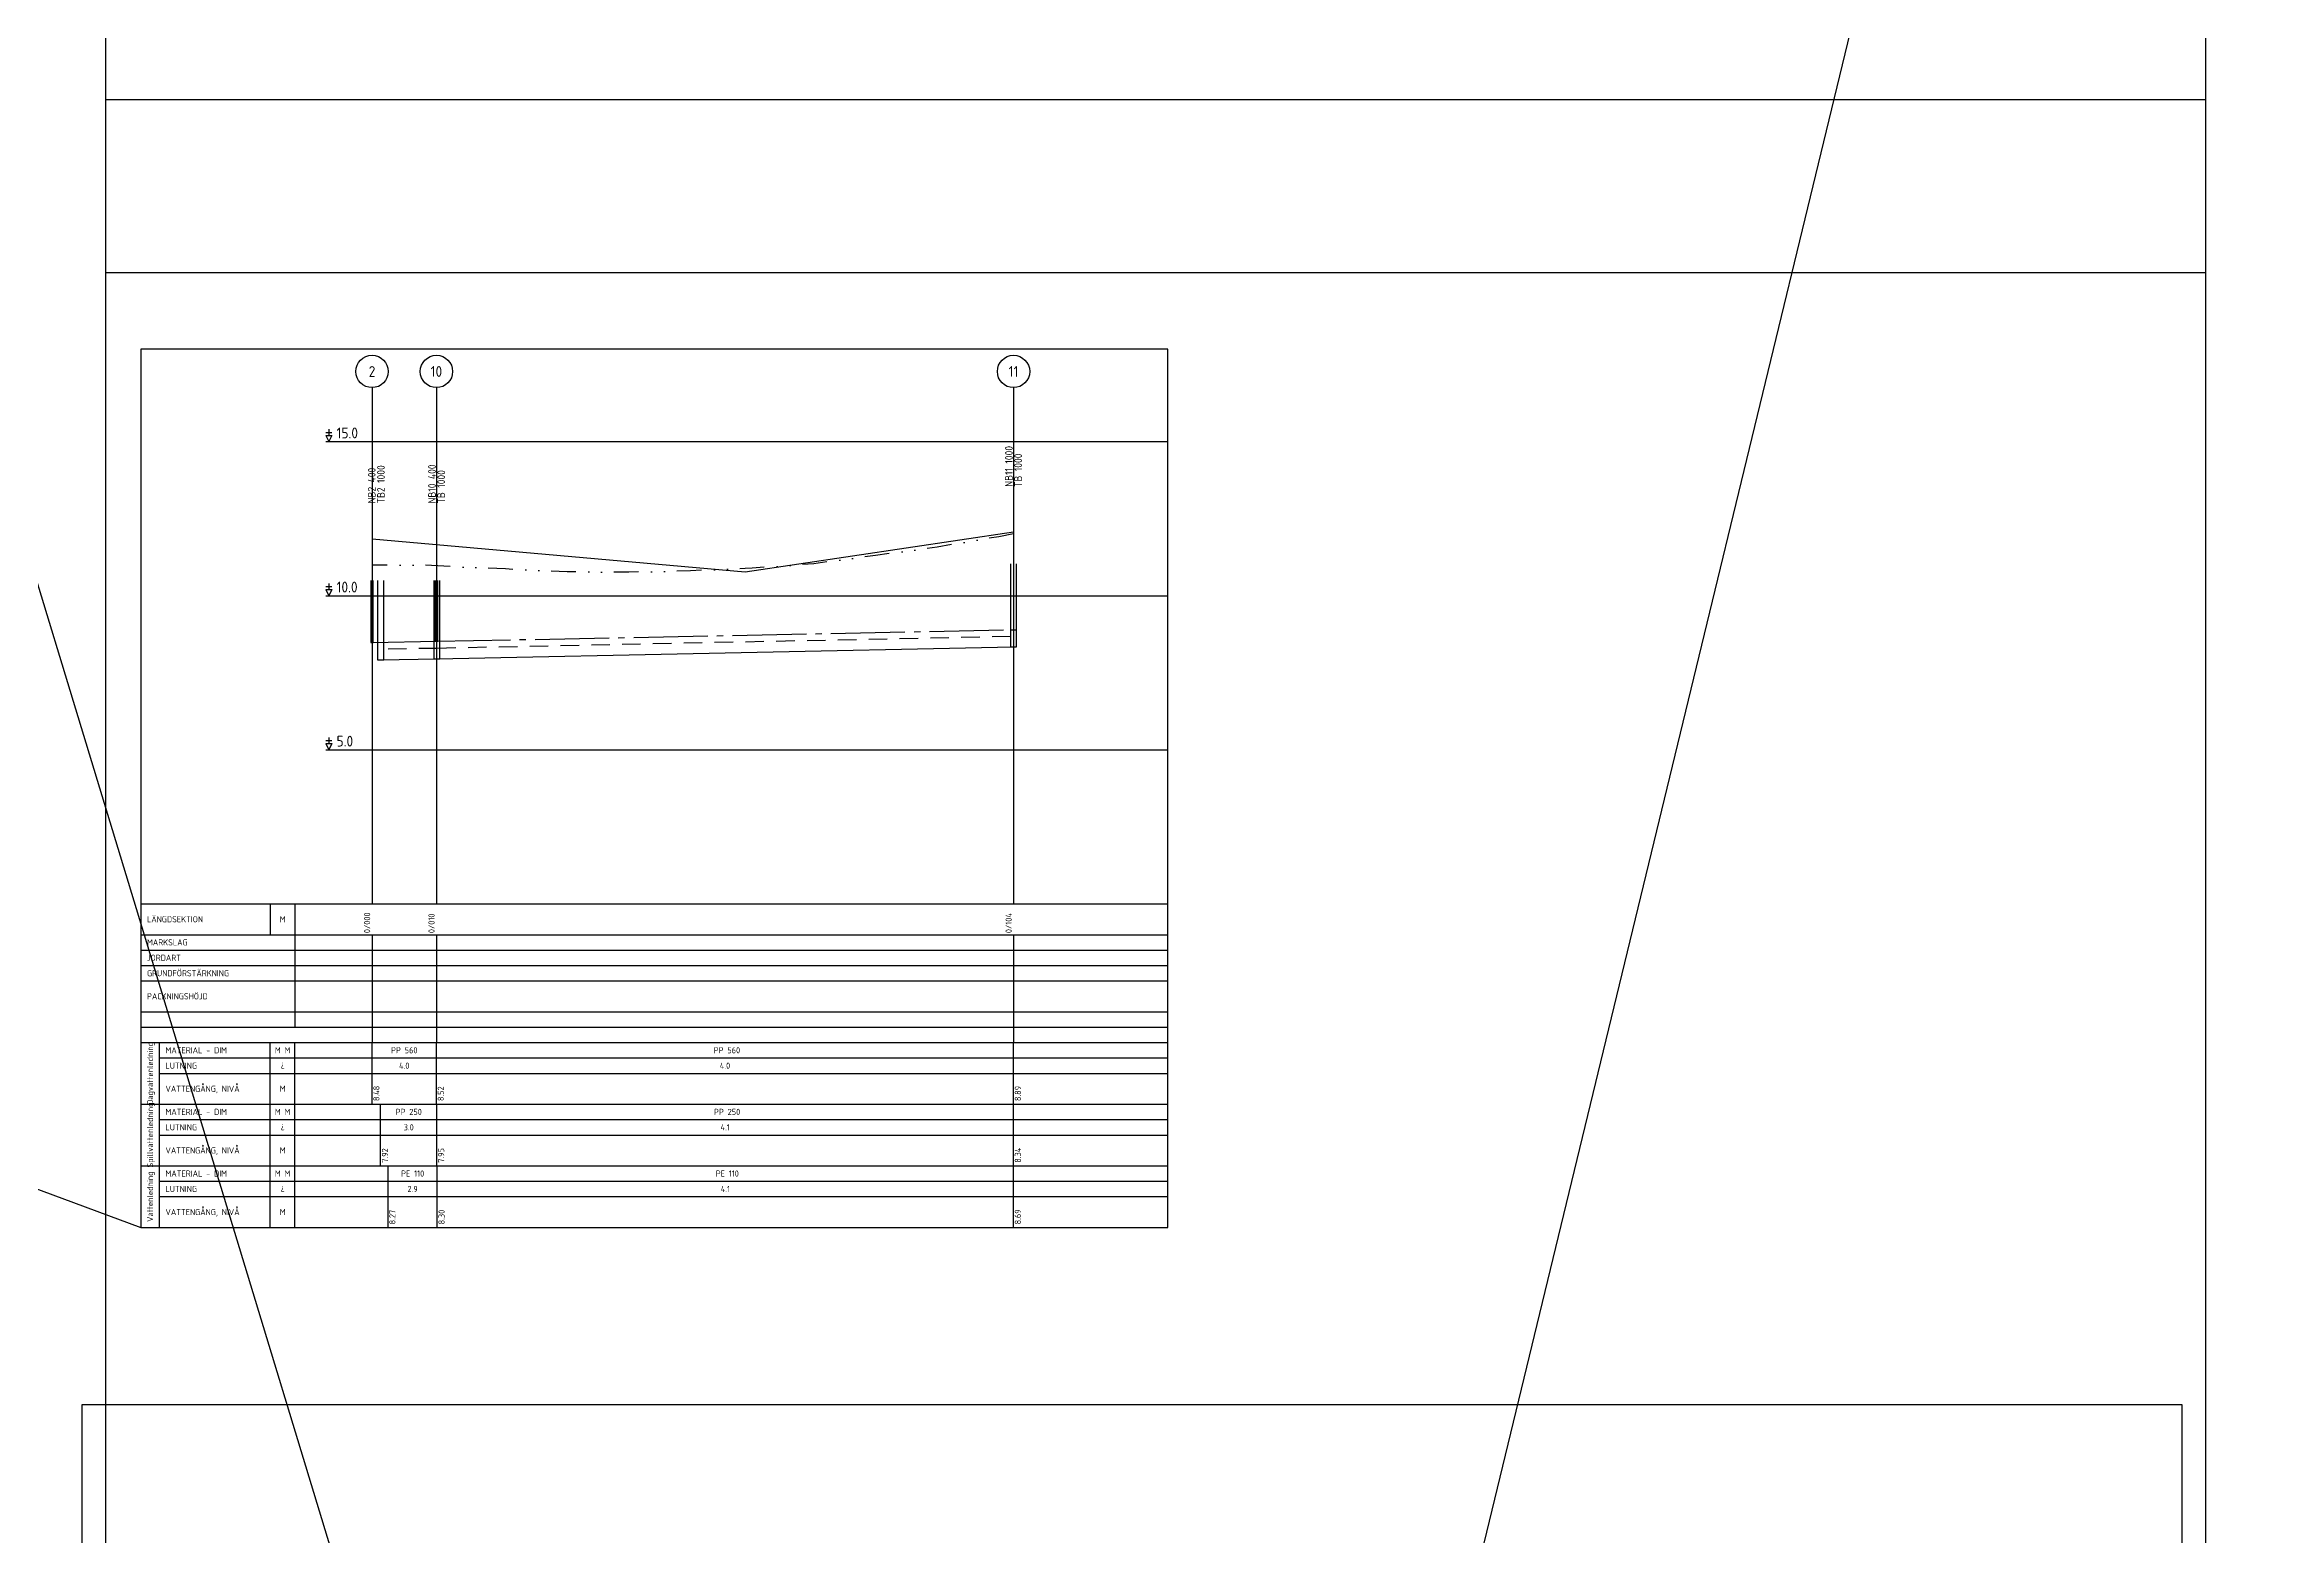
# Model space of a CAD drawing. Header units: metres. Extents: x 14120 to 17296, y 12612 to 17223.
# Drawn here: x 15329.5 to 15691.9, y 15427.8 to 15669.8 of the extents above; entities that cross this region are included whole.
import ezdxf
from ezdxf.enums import TextEntityAlignment as Align

# ---------------------------------------------------------------- set-up
doc = ezdxf.new("R2010")
doc.units = ezdxf.units.M
doc.header["$MEASUREMENT"] = 0
for name, pattern in [('BH90-PMB-DV', [16, 12, -1.5, 1, -1.5]), ('BH90-PMB-SPV', [16, 8, 8]), ('DIVIDE', [10, 4, -2, 0, -2, 0, -2]), ('STRECKAD_3', [5, 3, -2])]:
    doc.linetypes.add(name, pattern=pattern)
doc.layers.get('DEFPOINTS').update_dxf_attribs({"color": 5, "linetype": 'CONTINUOUS'})
for name, color, linetype in [('M-36-Mark_H', 4, 'DIVIDE'), ('M-36-Vertikalgeometri', 7, 'CONTINUOUS'), ('M-368-T', 1, 'CONTINUOUS'), ('M-368A', 1, 'CONTINUOUS'), ('M-368B', 4, 'CONTINUOUS'), ('M-412', 3, 'BH90-PMB-DV'), ('M-414', 1, 'STRECKAD_3'), ('M-46-Brunn_nb', 6, 'CONTINUOUS'), ('M-46-Brunn_tb', 6, 'CONTINUOUS'), ('M-46-Spillvledn', 6, 'BH90-PMB-SPV'), ('M-466-x', 3, 'CONTINUOUS'), ('M-468A', 1, 'CONTINUOUS'), ('M-469-x', 3, 'CONTINUOUS')]:
    doc.layers.add(name, color=color, linetype=linetype)
doc.layers.add('Slask', color=6, linetype='CONTINUOUS', plot=False)
doc.layers.add('STÖDLINJER', color=6, linetype='CONTINUOUS', plot=False)
doc.styles.add('ISO', font='iso.shx')
doc.styles.add('ISO18', font='ISO3098', dxfattribs={"height": 1.8})
doc.styles.add('ISO3098', font='iso3098.shx')

msp = doc.modelspace()

# ---------------------------------------------------------------- linework, layer by layer
at = {"layer": 'DEFPOINTS', "flags": 128}
for points in [[(15339.419, 15909.821), (15679.919, 15909.821), (15679.919, 15632.821), (15339.419, 15632.821)], [(15339.419, 15660.935), (15679.919, 15660.935), (15679.919, 15383.935), (15339.419, 15383.935)], [(15335.584, 15449.204), (15676.084, 15449.204), (15676.084, 15172.204), (15335.584, 15172.204)]]:
    msp.add_lwpolyline(points, close=True, dxfattribs=at)
at = {"layer": 'M-36-Mark_H', "flags": 128}
msp.add_lwpolyline([(15486.624, 15590.452), (15484.224, 15590.013), (15474.224, 15588.333), (15464.224, 15586.973), (15454.224, 15585.633), (15444.224, 15584.903), (15443.084, 15584.853), (15434.224, 15584.483), (15424.224, 15584.253), (15414.224, 15584.313), (15404.224, 15584.773), (15394.224, 15585.243), (15390.874, 15585.403), (15384.224, 15585.403), (15382.591, 15585.39)], dxfattribs=at)
at = {"layer": 'M-36-Vertikalgeometri'}
msp.add_lwpolyline([(15486.624, 15590.774), (15443.083, 15584.239), (15443.083, 15584.239), (15382.591, 15589.599)], dxfattribs=at)
at = {"layer": 'M-368-T'}
for p, q in [((15375.091, 15606.943), (15376.091, 15606.943)), ((15375.091, 15606.443), (15376.091, 15606.443)), ((15375.091, 15606.443), (15375.591, 15605.443)), ((15375.591, 15607.443), (15375.591, 15606.443)), ((15376.091, 15606.443), (15375.591, 15605.443)), ((15375.091, 15581.943), (15376.091, 15581.943)), ((15375.091, 15581.443), (15376.091, 15581.443)), ((15375.091, 15581.443), (15375.591, 15580.443)), ((15375.591, 15582.443), (15375.591, 15581.443)), ((15376.091, 15581.443), (15375.591, 15580.443)), ((15375.091, 15556.943), (15376.091, 15556.943)), ((15375.091, 15556.443), (15376.091, 15556.443)), ((15375.091, 15556.443), (15375.591, 15555.443)), ((15375.591, 15557.443), (15375.591, 15556.443)), ((15376.091, 15556.443), (15375.591, 15555.443))]:
    msp.add_line(p, q, dxfattribs=at)
at = {"layer": 'M-368A'}
msp.add_lwpolyline([(15345.091, 15477.943), (15511.667, 15477.943), (15511.667, 15620.443), (15345.091, 15620.443)], close=True, dxfattribs=at)
at = {"layer": 'M-368B'}
for p, q in [((15375.091, 15605.443), (15511.667, 15605.443)), ((15375.091, 15580.443), (15511.667, 15580.443)), ((15375.091, 15555.443), (15511.667, 15555.443))]:
    msp.add_line(p, q, dxfattribs=at)
at = {"layer": 'M-412'}
for points in [[(15382.591, 15572.829), (15393.033, 15573.038)], [(15393.033, 15573.038), (15486.624, 15574.91)]]:
    msp.add_lwpolyline(points, dxfattribs=at)
at = {"layer": 'M-414'}
for points in [[(15393.16, 15571.954), (15486.624, 15573.876)], [(15385.182, 15571.817), (15393.16, 15571.952)]]:
    msp.add_lwpolyline(points, dxfattribs=at)
at = {"layer": 'M-46-Brunn_nb'}
for points in [[(15486.124, 15585.608), (15486.124, 15574.91), (15487.124, 15574.91), (15487.124, 15585.608)], [(15382.391, 15582.915), (15382.391, 15572.829), (15382.791, 15572.829), (15382.791, 15582.915)], [(15392.833, 15582.891), (15392.833, 15573.038), (15393.233, 15573.038), (15393.233, 15582.891)]]:
    msp.add_lwpolyline(points, dxfattribs=at)
at = {"layer": 'M-46-Brunn_tb'}
for points in [[(15486.124, 15585.581), (15486.124, 15572.126), (15487.124, 15572.126), (15487.124, 15585.581)], [(15383.484, 15582.913), (15383.484, 15570.052), (15384.484, 15570.052), (15384.484, 15582.913)], [(15392.594, 15582.898), (15392.594, 15570.222), (15393.594, 15570.222), (15393.594, 15582.898)]]:
    msp.add_lwpolyline(points, dxfattribs=at)
at = {"layer": 'M-46-Spillvledn', "color": 6, "linetype": 'BH90-PMB-SPV'}
for points in [[(15383.984, 15570.057), (15393.094, 15570.203)], [(15393.094, 15570.203), (15486.624, 15572.126)]]:
    msp.add_lwpolyline(points, dxfattribs=at)
at = {"layer": 'M-466-x'}
for p, q in [((15382.591, 15614.193), (15382.591, 15530.443)), ((15393.033, 15614.193), (15393.033, 15530.443)), ((15486.624, 15614.193), (15486.624, 15530.443)), ((15382.591, 15497.943), (15382.591, 15507.943)), ((15393.033, 15497.943), (15393.033, 15507.943)), ((15486.624, 15497.943), (15486.624, 15507.943)), ((15383.984, 15487.943), (15383.984, 15497.943)), ((15393.094, 15487.943), (15393.094, 15497.943)), ((15486.624, 15487.943), (15486.624, 15497.943)), ((15385.182, 15477.943), (15385.182, 15487.943)), ((15393.16, 15477.943), (15393.16, 15487.943)), ((15486.624, 15477.943), (15486.624, 15487.943))]:
    msp.add_line(p, q, dxfattribs=at)
for centre in [(15382.591, 15616.818), (15393.033, 15616.818), (15486.624, 15616.818)]:
    msp.add_circle(centre, 2.625, dxfattribs=at)
at = {"layer": 'M-468A'}
for p, q in [((15345.091, 15530.443), (15511.667, 15530.443)), ((15366.091, 15530.443), (15366.091, 15525.443)), ((15370.091, 15530.443), (15370.091, 15510.443)), ((15345.091, 15525.443), (15511.667, 15525.443)), ((15345.091, 15522.943), (15511.667, 15522.943)), ((15345.091, 15520.443), (15511.667, 15520.443)), ((15345.091, 15517.943), (15511.667, 15517.943)), ((15345.091, 15512.943), (15511.667, 15512.943)), ((15345.091, 15510.443), (15511.667, 15510.443)), ((15345.091, 15507.943), (15511.667, 15507.943)), ((15348.091, 15507.943), (15348.091, 15497.943)), ((15366.091, 15497.943), (15366.091, 15507.943)), ((15370.091, 15497.943), (15370.091, 15507.943)), ((15348.091, 15505.443), (15511.667, 15505.443)), ((15348.091, 15502.943), (15511.667, 15502.943)), ((15345.091, 15497.943), (15511.667, 15497.943)), ((15348.091, 15497.943), (15348.091, 15487.943)), ((15366.091, 15487.943), (15366.091, 15497.943)), ((15370.091, 15487.943), (15370.091, 15497.943)), ((15348.091, 15495.443), (15511.667, 15495.443)), ((15348.091, 15492.943), (15511.667, 15492.943)), ((15345.091, 15487.943), (15511.667, 15487.943)), ((15348.091, 15487.943), (15348.091, 15477.943)), ((15348.091, 15485.443), (15511.667, 15485.443)), ((15366.091, 15477.943), (15366.091, 15487.943)), ((15370.091, 15477.943), (15370.091, 15487.943)), ((15348.091, 15482.943), (15511.667, 15482.943))]:
    msp.add_line(p, q, dxfattribs=at)
at = {"layer": 'M-469-x', "linetype": 'Continuous'}
for p, q in [((15382.591, 15525.443), (15382.591, 15507.943)), ((15393.033, 15525.443), (15393.033, 15507.943)), ((15486.624, 15525.443), (15486.624, 15507.943))]:
    msp.add_line(p, q, dxfattribs=at)
at = {"layer": 'Slask', "flags": 128}
for points in [[(15778.923, 14098.909), (15171.761, 16097.865)], [(15679.919, 15909.821), (15191.559, 13894.395)]]:
    msp.add_lwpolyline(points, dxfattribs=at)
at = {"layer": 'STÖDLINJER', "flags": 128}
msp.add_lwpolyline([(15345.091, 15726.83), (15083.682, 15575.007), (15345.091, 15477.943)], dxfattribs=at)

# ---------------------------------------------------------------- texts
at = {"layer": 'M-368-T', "style": 'ISO'}
for s, p in [('15.0', (15376.841, 15605.443)), ('10.0', (15376.841, 15580.443)), ('5.0', (15376.841, 15555.443))]:
    msp.add_text(s, height=1.75, dxfattribs=at).set_placement(p, align=Align.BOTTOM_LEFT)
at = {"layer": 'M-466-x', "style": 'ISO'}
for s, height, p in [('2', 1.75, (15382.591, 15616.818)), ('10', 1.75, (15393.033, 15616.818)), ('11', 1.75, (15486.624, 15616.818)), ('PP 560', 1, (15387.812, 15506.693)), (' PP 560', 1, (15439.829, 15506.693)), ('4.0', 1, (15387.812, 15504.193)), ('4.0', 1, (15439.829, 15504.193)), ('PP 250', 1, (15388.539, 15496.693)), (' PP 250', 1, (15439.859, 15496.693)), ('3.0', 1, (15388.539, 15494.193)), ('4.1', 1, (15439.859, 15494.193)), ('PE 110', 1, (15389.171, 15486.693)), (' PE 110', 1, (15439.892, 15486.693)), ('2.9', 1, (15389.171, 15484.193)), ('4.1', 1, (15439.892, 15484.193))]:
    msp.add_text(s, height=height, dxfattribs=at).set_placement(p, align=Align.MIDDLE_CENTER)
for s, p in [('TB2 1000', (15384.038, 15595.413)), ('NB10 400', (15392.313, 15595.391)), ('NB11 1000', (15485.874, 15598.108)), ('TB 1000', (15487.374, 15598.081)), ('NB2 400', (15382.538, 15595.415)), ('TB 1000', (15393.813, 15595.398))]:
    msp.add_text(s, height=1.25, rotation=90, dxfattribs=at).set_placement(p, align=Align.MIDDLE_LEFT)
for s, p in [('0/000', (15382.591, 15525.693)), ('0/010', (15393.033, 15525.693)), ('0/104', (15486.624, 15525.693))]:
    msp.add_text(s, height=1, rotation=90, dxfattribs=at).set_placement(p, align=Align.BOTTOM_LEFT)
for s, p in [('8.48', (15382.791, 15498.443)), ('8.52', (15393.233, 15498.443)), ('8.89', (15486.824, 15498.443)), ('7.92', (15384.184, 15488.443)), ('7.95', (15393.294, 15488.443)), ('8.34', (15486.824, 15488.443)), ('8.27', (15385.382, 15478.443)), ('8.30', (15393.36, 15478.443)), ('8.69', (15486.824, 15478.443))]:
    msp.add_text(s, height=1, rotation=90, dxfattribs=at).set_placement(p, align=Align.TOP_LEFT)
at = {"layer": 'M-468A', "style": 'ISO'}
for s, p in [('LÄNGDSEKTION', (15346.091, 15527.943)), ('JORDART', (15346.091, 15521.693)), ('MARKSLAG', (15346.091, 15524.193)), ('GRUNDFÖRSTÄRKNING', (15346.091, 15519.193)), ('PACKNINGSHÖJD', (15346.091, 15515.443)), ('MATERIAL - DIM', (15349.091, 15506.693)), ('LUTNING', (15349.091, 15504.193)), ('VATTENGÅNG, NIVÅ', (15349.091, 15500.443)), ('MATERIAL - DIM', (15349.091, 15496.693)), ('LUTNING', (15349.091, 15494.193)), ('VATTENGÅNG, NIVÅ', (15349.091, 15490.443)), ('MATERIAL - DIM', (15349.091, 15486.693)), ('LUTNING', (15349.091, 15484.193)), ('VATTENGÅNG, NIVÅ', (15349.091, 15480.443))]:
    msp.add_text(s, height=1, dxfattribs=at).set_placement(p, align=Align.MIDDLE_LEFT)
at = {"layer": 'M-468A'}
for s, style, p in [('M', 'ISO', (15368.091, 15527.943)), ('M M', 'ISO18', (15368.091, 15506.693)), ('¿', 'ISO3098', (15368.091, 15504.193)), ('M', 'ISO18', (15368.091, 15500.443)), ('M M', 'ISO18', (15368.091, 15496.693)), ('¿', 'ISO3098', (15368.091, 15494.193)), ('M', 'ISO18', (15368.091, 15490.443)), ('M M', 'ISO18', (15368.091, 15486.693)), ('¿', 'ISO3098', (15368.091, 15484.193)), ('M', 'ISO18', (15368.091, 15480.443))]:
    msp.add_text(s, height=1, dxfattribs=dict(at, style=style)).set_placement(p, align=Align.MIDDLE_CENTER)
at = {"layer": 'M-468A', "style": 'ISO'}
for s, p in [('Dagvattenledning', (15346.091, 15502.943)), ('Spillvattenledning', (15346.091, 15492.943)), ('Vattenledning', (15346.091, 15482.943))]:
    msp.add_text(s, height=1, rotation=90, dxfattribs=at).set_placement(p, align=Align.TOP_CENTER)

doc.saveas('drawing.dxf')
